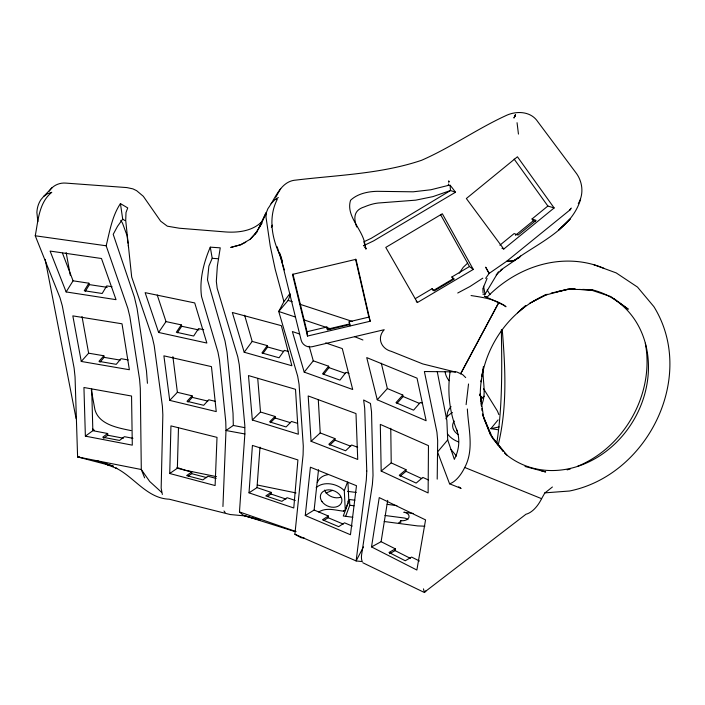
<?xml version="1.0" encoding="UTF-8"?>
<svg xmlns="http://www.w3.org/2000/svg" width="705" height="705" viewBox="0 0 705 705"><rect width="100%" height="100%" fill="white"/><g stroke="black" fill="none" stroke-linecap="round" stroke-linejoin="round"><path stroke-width="1.06" d="M437.206 479.136L437.673 440.704L436.941 432.218L424.384 371.526L456.646 371.896L460.682 373.729L498.682 302.745L460.682 373.729M456.505 429.327A36.545 32.404 -50.9 0 1 454.919 458.109L454.346 459.299L447.71 439.911L446.864 420.497L437.241 371.588M169.729 473.513L170.945 425.882L217.008 437.364L215.113 485.551L169.729 473.513L177.36 468.217L191.69 471.98L191.637 473.654L188.27 476.069M177.36 468.217L178.488 427.574M294.205 531.35L243.216 515.32L239.471 511.927L244.864 433.972L244.811 425.362L239.268 364.741L237.779 356.818L217.166 288.257L216.329 281.33L217.325 266.367L220.242 247.834L210.293 247.164C203.71 262.348 199.242 279.991 201.542 296.541L217.96 352.112L219.475 360.14L225.767 421.731L225.988 430.499L222.93 506.525M249.015 492.839L252.425 445.419L297.915 459.942L293.765 507.988L249.015 492.839L256.999 487.613L271.117 492.354L270.984 494.029L267.451 496.408M256.999 487.613L260.004 447.146M496.664 443.771C502.612 406.133 501.916 367.834 501.361 329.808M304.155 537.986L301.079 537.721L294.884 534.249L303.088 454.892L303.291 446.106L299.061 384.243L297.669 376.162L278.731 311.469L283.78 301.846L289.958 293.465M305.265 515.522L310.403 467.212L356.483 485.71L350.464 534.734L305.265 515.522L314.122 510.032L318.519 469.724M480.272 394.95C480.316 352.553 506.463 311.945 545.432 295.007L532.381 301.828M323.956 520.422L328.169 517.734L328.363 516.025L314.122 510.032M466.111 404.661L468.534 383.987M515.293 116.219L515.505 114.624L513.927 118.052L515.496 114.677M482.854 370.072L481.929 376.47L483.031 369.041M371.526 546.913L379.237 497.607L425.564 519.893L416.867 570.028L371.526 546.913L381.105 541.687L387.688 500.365M482.925 288.997L483.066 292.839M260.462 520.184L244.741 515.893L230.227 514.535L169.226 499.202C147.098 498.409 134.258 477.047 115.831 468.005L116.801 468.508L107.019 464.586L108.279 464.939L77.603 456.919L75.047 376.893L74.113 368.054L62.313 305.864L60.004 297.739L35.25 235.778C38.176 220.771 38.837 202.749 51.773 192.306L47.402 193.778L43.736 196.351L40.89 199.718A38.079 29.346 40.4 0 0 36.88 212.461L37.85 221.687M389.601 553.707L395.091 550.623L395.373 548.878L381.105 541.687M498.083 445.437C507.424 407.516 505.388 368.195 502.242 329.632M362.793 562.74L424.454 592.535L423.449 588.86M144.622 477.867L141.3 469.512L140.304 388.429L139.599 379.484L129.835 316.58L127.843 308.358L106.164 245.789C109.689 231.478 112.104 216.082 120.432 203.595L127.728 207.922L126.01 212.505L125.71 220.409L131.685 277.021L152.368 337.58L154.192 345.512L162.406 406.3L162.846 414.945L161.163 488.107L162.353 494.461M256.594 232.456L256.752 231.875L249.87 239.559L256.594 232.456L265.856 213.782L259.158 227.733L254.875 234.324M448.186 185.433L450.028 185.221A9.438 1.445 51.3 0 1 453.183 189.125L455.5 192.245L373.588 240.899L363.392 245.781L365.014 244.926C363.084 229.495 345.52 216.373 350.561 200.273C357.453 193.708 367.913 191.504 377.219 191.319L413.174 191.813L430.896 189.76L448.186 185.433L448.583 183.979M580.594 199.321C571.27 230.077 537.21 243.34 513.628 261.026L506.728 261.247L489.129 273.425L485.63 278.36M318.748 512.006C326.318 507.107 335.413 510.349 343.582 511.16L343.802 510.57M345.758 516.042L349.768 505.238L349.495 499.51L354.879 500.206M343.582 511.16A18.894 14.012 21.8 0 0 345.265 510.032L348.816 500.532L347.935 482.238M349.495 499.51L343.273 516.007L352.817 517.259M345.265 510.032L344.296 490.574L347.53 482.105M295.369 317.03L278.731 311.469L288.125 300.392L290.337 294.725M482.978 288.486L487.076 278.44M578.285 203.639C584.207 193.752 582.559 181 575.474 172.152L537.809 121.745C531.129 111.452 517.276 110.606 506.877 115.179C477.541 128.53 451.13 147.389 421.599 160.282C381.202 173.95 337.986 175.025 295.994 180.083C280.678 181.053 275.514 198.211 267.918 208.662L266.349 212.602L265.988 217.008L270.235 246.036L275.214 269.336L283.789 301.123M265.996 212.575L259.158 227.733L262.04 223.168M461.185 488.45L449.579 483.806A26.244 12.567 -68 0 0 464.718 467.486C474.439 449.455 468.305 428.323 467.362 408.979M272.465 225.124L271.346 227.23L272.148 225.873M363.454 546.886L356.122 560.933L294.884 534.249M498.479 271.777L485.084 294.214L482.943 294.241M498.1 419.88L490.874 428.666L498.453 429.794M275.743 197.241L280.722 188.526M210.293 247.164L212.205 258.312L208.874 266.093L207.481 279.876L225.01 340.956L227.045 352.077L233.038 413.368L233.311 425.45L225.988 430.499L244.864 433.972M85.314 291.324L89.403 284.626L88.874 283.207L73.073 280.81L62.489 253.192M88.874 283.207L84.265 290.742L102.181 293.492L106.719 285.904L112.042 286.715M66.138 291.932L50.099 251.077L101.476 258.506L116.034 299.66L66.138 291.932L73.073 280.81M496.188 274.853L503.326 268.297L518.483 257.845L512.949 260.965L506.728 261.247L570.142 209.799L571.314 208.063M157.241 295.016L166.01 321.595L181.273 324.873L176.347 332.249L193.663 336.029L198.537 328.592L203.692 329.702M177.343 332.822L181.714 326.265L181.273 324.873M158.625 332.46L145.133 292.654L194.721 302.93L206.847 343.044L158.625 332.46L166.01 321.595M459.202 273.232L463.238 267.31L467.574 263.176M426.225 590.543L424.454 592.535M120.432 203.595L122.705 219.132L117.532 226.314L113.205 234.342L134.373 297.008L137.052 308.376L146.49 370.971L147.433 383.3M262.912 353.531L267.653 346.992L267.265 345.609L252.196 341.414L244.609 315.223M267.265 345.609L261.925 352.958L279.057 357.779L284.353 350.359L288.442 351.495M244.194 352.236L232.333 312.491L281.348 325.666L291.879 365.745L244.194 352.236L252.196 341.414M481.374 405.41C487.226 393.707 481.691 379.175 483.401 366.477M309.178 346.226L313.284 360.828L328.609 366.212L322.511 373.897L339.951 380.11L346.014 372.337L348.949 373.368M323.586 374.461L328.988 367.631L328.609 366.212M325.648 342.903L342.286 348.587L352.712 389.504L304.207 372.117L313.284 360.828M49.244 191.17C52.734 185.503 59.343 182.524 65.9 183.106L126.926 187.592L132.893 188.869L136.62 190.667L143.326 196.307L160.661 221.185L167.341 226.19L179.352 228.226L225.759 231.963C238.634 232.826 253.289 230.958 262.471 221M519.268 257.739L520.651 256.038M447.71 439.911L437.541 451.976L449.579 483.806M99.943 362.167L104.12 357.364L103.847 355.769L88.627 353.187L81.269 361.445L129.368 369.737L122.018 323.798L72.835 315.884L81.269 361.445M103.847 355.769L98.964 361.365L116.228 364.335L121.022 358.695L128.187 359.911M381.29 363.198L387.362 388.552L402.784 395.038L395.981 402.687L413.562 410.178L420.347 402.432L422.33 403.26M397.003 403.392L403.119 396.518L402.784 395.038M377.254 399.761L366.732 357.602L417.034 378.162L426.137 420.735L377.254 399.761L387.362 388.552M187.918 402.079L192.28 397.382L192.095 395.822L177.387 392.324L169.72 400.378L216.25 411.597L211.456 366.626L163.895 355.84L169.72 400.378M192.095 395.822L187.001 401.295L203.701 405.296L208.724 399.77L215.113 401.295M43.736 196.351L52.126 187.618M500.242 270.923L501.978 269.116L500.717 270.412M271.055 203.727C271.742 203.304 276.598 196.721 277.241 199.418C267.926 217.607 271.918 239.189 280.775 256.77A23.247 0.811 76.6 0 0 283.904 270.086L301.132 340.11A9.253 8.989 -6.5 0 0 312.262 346.701L384.251 329.693C376.505 337.951 381.264 348.86 391.416 351.39L422.806 363.939L455.439 372.055M270.482 422.665L275.135 417.994L275.02 416.443L260.498 412.011L252.346 420.004L298.33 434.227L295.501 389.31L248.477 375.571L252.346 420.004M275.02 416.443L269.583 421.872L286.098 426.957L291.465 421.458L297.369 423.264M311.081 441.295L308.191 395.946L355.99 413.571L357.726 459.449L311.081 441.295L320.229 432.94L334.945 438.589L328.83 444.282L345.582 450.777L351.654 444.996L357.664 447.305M329.676 445.163L335.025 440.176L334.945 438.589M517.514 312.817L525.718 305.609M518.898 311.584L525.833 305.494M381.185 471.055L380.303 424.392L428.464 445.657L428.12 492.936L381.185 471.055L391.222 462.877L406.01 469.671L399.286 475.258L416.153 483.084L422.841 477.408L428.534 480.026M400.14 476.201L406.018 471.31L406.01 469.671M499.88 245.19L514.157 233.54L518.052 235.091L536.091 220.374L532.028 218.964L547.873 206.036L554.139 207.957L503.775 249.041L501.916 248.213M515.461 235.32L533.324 220.744L535.359 221.458M424.533 592.138L526.009 514.218A25.539 13.747 -68.2 0 0 541.599 498.682L544.753 493.077L552.403 486.996M103.591 438.316L107.706 435.223L123.384 438.21M107.706 435.223L107.671 433.505L102.727 437.215L119.559 440.44L124.406 436.686L132.945 438.307M85.375 436.148L132.293 445.155L131.553 396.034L83.939 387.503L85.375 436.148L92.84 430.685L107.671 433.505M191.69 471.98L186.631 475.593L202.917 479.893L207.896 476.236L216.179 478.413M271.117 492.354L265.811 495.915L281.868 501.334L287.102 497.712L295.298 500.462M482.802 278.167L470.015 286.486L457.739 293.007M274.985 199.682L278.36 197.515M328.363 516.025L322.458 519.788L338.691 526.661L344.533 522.828L352.28 526.089M249.544 239.647L241.145 244.485L245.754 242.256M415.307 298.638L432.059 288.706L434.262 290.865L454.276 279.013L451.879 276.968L469.468 266.543L473.284 269.433L417.413 302.542L416.197 301.202M433.161 290.645L452.971 278.907L451.879 276.968M395.373 548.878L388.975 552.473L405.26 560.748L411.614 557.073L419.413 561.004M529.358 303.432L547.203 294.223M570.715 208.927L569.464 209.887L570.142 209.799M363.745 241.868L371.121 238.361L450.513 190.517L455.5 192.245M546.587 294.478L545.027 295.219L567.754 289.244L575.192 289.024M325.93 493.015L332.513 490.389M307.521 336.056L292.46 274.412L355.99 259.317L370.204 321.233L307.521 336.056L307.036 331.729L326.891 327.032L327.411 329.2L349.636 323.939L350.121 325.825M349.636 323.939L349.125 321.771L368.856 317.109L370.204 321.233M556.404 291.844L567.754 289.244L590.235 289.755L593.116 290.372L579.36 289.411M551.24 293.068L570.891 288.821L575.121 289.112M490.874 428.666L499.149 426.93M544.753 492.874L569.499 491.015C647.763 475.24 696.989 376.32 653.887 306.649L637.505 287.085L616.188 272.897L593.848 264.727M79.63 456.972L77.603 456.919L141.3 469.512L149.707 481.48L161.498 492.222M424.877 526.186L417.633 525.921L384.199 521.515M218.568 258.761L212.205 258.312M582.709 289.385L590.235 289.755L610.874 296.602L628.27 309.187L618.567 302.066M347.547 491.35L356.236 492.46M387.186 504.357L396.871 505.6M349.768 505.238L353.998 505.785M413.289 513.469L403.824 512.244A6.592 4.292 -0.4 0 1 408.909 517.435A6.592 4.292 -0.4 0 1 400.74 520.607A6.601 4.318 -0.7 0 1 398.492 523.075M384.965 515.487L403.912 517.963A6.565 4.309 -0.4 0 1 407.904 519.629M35.25 235.778L106.164 245.789M131.068 430.605C117.938 427.864 98.885 424.657 94.893 409.552L91.324 390.068M89.403 284.626L107.231 287.34M104.12 357.364L120.211 360.105M471.055 295.545C483.26 297.484 495.826 299.123 506.005 306.763L504.11 305.3L487.04 297.395M233.311 425.45L244.714 427.653M216.567 476.668L185.45 470.288L176.964 467.486M257.351 485.014L295.994 492.927M181.714 326.265L198.96 329.984M192.28 397.382L207.86 401.092M541.722 470.975L545.67 471.962L525.031 466.472M191.637 473.654L206.821 477.655M243.216 515.32L258.012 519.4M267.653 346.992L283.718 351.469M275.135 417.994L290.539 422.709M288.125 300.392L292.275 301.749M299.537 304.128L352.456 321.454M303.688 319.806L330.733 328.838M270.984 494.029L285.966 499.061M299.651 334.029L292.372 331.544L304.207 372.117M239.471 511.927L296.074 531.596M328.988 367.631L345.353 373.394M335.025 440.176L350.738 446.221M354.544 336.646L362.925 339.995M464.657 467.441L541.599 498.682M403.119 396.518L419.687 403.498M328.169 517.734L343.317 524.115M460.55 373.641L462.788 374.752L465.697 377.58M484.564 296.188L486.573 297.113M406.018 471.31L421.846 478.598M484.273 296.091L486.124 296.964M395.091 550.623L410.354 558.334M122.705 219.132L124.864 220.506M458.726 486.811L460.365 487.904M614.152 298.832L616.804 300.771M479.515 394.994L482.326 397.505M92.478 428.675L94.444 430.438M507.01 455.148L491.209 436.007M450.971 449.42L456.47 456.1M503.37 451.526L492.874 438.651L482.713 414.981M223.987 510.984L225.124 512.429M491.323 435.981L503.352 451.473M503.775 249.041L466.349 198.519L517.435 156.783L554.139 207.957M532.028 218.964L533.324 220.744M514.139 159.092L547.873 206.036M483.542 388.684L497.483 411.156L498.832 414.584M120.784 220.357L122.494 223.132L127.023 235.496L128.01 243.128M487.226 289.949L490.019 294.619M417.413 302.542L385.785 247.411L442.326 213.756L473.284 269.433M432.059 288.706L432.791 290.002M440.475 214.452L469.468 266.543M365.939 248.944L364.978 247.155L365.939 248.944L365.04 244.987L365.789 248.46M364.062 242.635L365.014 244.926M482.387 413.976L490.654 435.117L483.7 418.003L480.246 394.597L480.96 401.057M284.397 269.927L277.162 246.75M279.797 253.121L282.414 261.22M349.125 321.771L349.847 324.591L327.402 329.896L326.891 327.032M292.954 274.095L307.036 331.729M355.558 259.22L368.856 317.109M45.173 259.361L76.105 418.673M483.568 286.221L485.084 294.214M66.155 252.566L70.315 275.302M82.009 316.492L88.627 353.187M356.695 226.984C353.205 217.281 354.166 210.072 364.238 206.944C369.446 204.767 374.937 203.058 380.612 202.837L415.738 200.158L432.923 196.625L450.513 190.517L450.028 185.221M128.292 245.314L128.574 247.49M172.884 356.642L177.387 392.324M517.056 122.705L518.448 134.091M481.198 403.207L481.55 406.441L480.246 393.557M481.823 408.6L482.053 410.751M257.739 378.567L260.498 412.011M318.281 399.603L320.229 432.94M91.712 389.045L92.84 430.685M400.74 520.607L400.775 522.52M390.764 428.287L391.222 462.877M457.263 431.248A116.995 100.974 -59 0 1 450.09 371.702M486.891 297.325A116.995 100.974 -59 0 1 604 268.349M591.936 289.773A94.743 81.498 -58.9 0 1 635.804 416.347A94.743 81.498 -58.9 0 1 504.463 453.112M449.103 380.7A20.701 16.876 15.9 0 1 445.067 371.403M458.558 441.912A20.436 16.136 15.7 0 1 447.446 433.804M445.921 418.796A20.436 16.136 15.7 0 1 452.513 412.557M458.435 434.668A12.056 9.518 15.7 0 1 454.267 421.052M447.049 416.003A20.251 16.074 15.6 0 1 451.094 406.679M316.122 487.754A18.894 14.012 21.8 0 1 344.296 490.574M348.279 500.938A18.718 13.968 21.8 0 1 347.715 501.317M317.303 482.555A18.718 13.968 21.8 0 1 328.186 474.58M340.533 497.254A11.042 8.24 21.8 0 1 324.617 490.081M484.212 396.184A14.655 11.835 15.4 0 1 480.59 399.374M645.304 343.168A102.137 88.134 -59 0 1 577.571 466.296M570.336 468.922A102.137 88.134 -59 0 1 567.155 469.874M366.767 471.046L366.309 479.99L356.122 560.933L362.317 561.603A15.959 7.482 -63.6 0 1 361.656 554.421L372.39 484.441L373.024 475.434L371.526 411.808L370.451 403.454L363.639 399.999L364.696 408.195L366.767 471.046M481.462 379.669L481.154 381.802L481.471 379.687M569.966 219.202L558.475 230.191L569.966 219.202M241.057 244.653L230.914 247.385L241.057 244.653M108.623 464.648L95.915 460.541L113.382 466.208L108.623 464.648M489.129 273.425L485.727 267.265L489.129 273.425M448.838 181.52L448.715 180.885L448.838 182.243L448.838 181.52M322.009 501.616A11.148 8.266 21.8 0 0 340.691 504.101A11.148 8.266 21.8 0 0 330.68 489.957A11.148 8.266 21.8 0 0 322.009 501.616"/></g></svg>
